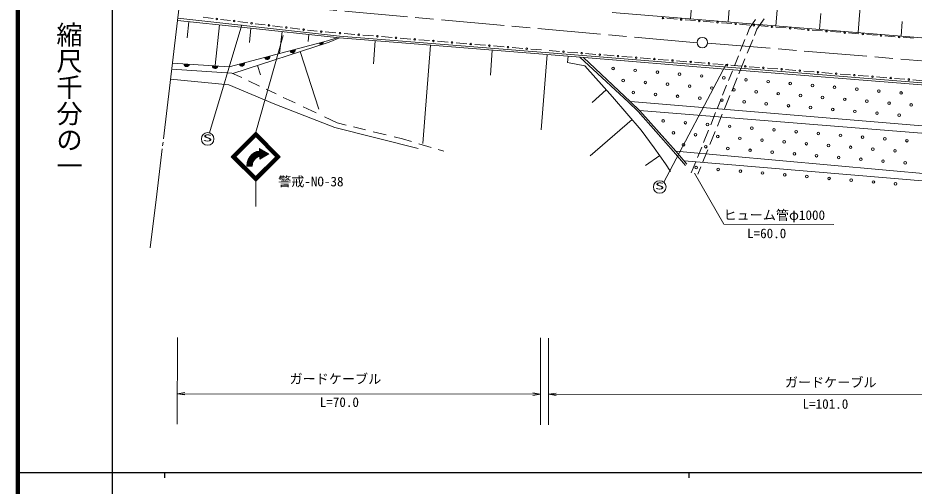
# Model space of a CAD drawing. Units: millimetres, scale not verified. Extents: x 39966 to 680000, y 20000 to 380000.
# Drawn here: x 40000 to 211009, y 202409 to 291711 of the extents above; entities that cross this region are included whole.
import ezdxf
from ezdxf.enums import TextEntityAlignment as Align

# ---------------------------------------------------------------- set-up
doc = ezdxf.new("R2010")
doc.units = ezdxf.units.MM
doc.header["$LTSCALE"] = 1000
doc.linetypes.add('CHAIN', pattern=[18.5, 12, -1.5, 3.5, -1.5])
for name, color, linetype, lineweight in [('M-BGD', 7, 'Continuous', 13), ('M-BMK', 2, 'CHAIN', 13), ('M-BMK-SRVR', 3, 'Continuous', 13), ('M-STR-STR3', 7, 'Continuous', 13), ('M-STR-STRC', 7, 'Continuous', 13), ('M-TTL', 2, 'Continuous', 140), ('M-TTL-BAND', 7, 'Continuous', 25)]:
    doc.layers.add(name, color=color, linetype=linetype, lineweight=lineweight)
doc.styles.add('@ＭＳ ゴシック', font='')
doc.styles.add('ＭＳ ゴシック', font='')
doc.styles.get('@ＭＳ ゴシック').set_extended_font_data('@MS Gothic')
doc.styles.get('ＭＳ ゴシック').set_extended_font_data('MS Gothic')

# ---------------------------------------------------------------- blocks, each defined once
blk = doc.blocks.new('open_arrow')
at = {"color": 0, "linetype": 'Continuous', "lineweight": -2}
blk.add_lwpolyline([(7.5, 1.25), (0, 0), (7.5, -1.25)], dxfattribs=at)

msp = doc.modelspace()

# ---------------------------------------------------------------- linework, layer by layer
at = {"layer": 'M-BGD'}
for p, q in [((185894, 305334), (184658, 290202)), ((201495, 303119), (200336, 288922)), ((168897, 298494), (168329, 291536)), ((175780, 294158), (175517, 290949)), ((153388, 292757), (219457, 287360)), ((193218, 292545), (192971, 289523)), ((70469, 291226), (82586, 289950)), ((70522, 291669), (101361, 288257)), ((72315, 287916), (72640, 290998)), ((77241, 291598), (75347, 291830)), ((80556, 291192), (78662, 291424)), ((83872, 290786), (81977, 291018)), ((163836, 291634), (165818, 291475)), ((167304, 291355), (169285, 291196)), ((170771, 291077), (172752, 290918)), ((174238, 290799), (176219, 290640)), ((180757, 291434), (179602, 289752)), ((182423, 291535), (181025, 289542)), ((208767, 291056), (208538, 288252)), ((82735, 290369), (76550, 269773)), ((77633, 282622), (78451, 290386)), ((82586, 289950), (101395, 287888)), ((84177, 287010), (84477, 289743)), ((87187, 290380), (85292, 290612)), ((90502, 289974), (88607, 290206)), ((89944, 284942), (90399, 289094)), ((93817, 289568), (91923, 289800)), ((97132, 289162), (95238, 289394)), ((100696, 288865), (98660, 289035)), ((177705, 290520), (179686, 290361)), ((179602, 289752), (179077, 288445)), ((181025, 289542), (180543, 288360)), ((181172, 290242), (183154, 290083)), ((184640, 289964), (186621, 289805)), ((188107, 289686), (190088, 289527)), ((191574, 289407), (193555, 289248)), ((195041, 289129), (197022, 288970)), ((80331, 282363), (99100, 287335)), ((95355, 287234), (95497, 288535)), ((99100, 287335), (100876, 287945)), ((99423, 287106), (101369, 287891)), ((101361, 288257), (147772, 284549)), ((101395, 287888), (147283, 284242)), ((104261, 288569), (102224, 288739)), ((107825, 288273), (105788, 288442)), ((107835, 282963), (108184, 287349)), ((111389, 287977), (109352, 288146)), ((114953, 287681), (112917, 287850)), ((118518, 287385), (116481, 287554)), ((178728, 287576), (177838, 285365)), ((180212, 287549), (179166, 284986)), ((198508, 288851), (200490, 288692)), ((201976, 288572), (203957, 288413)), ((205443, 288294), (207424, 288135)), ((208910, 288016), (210891, 287857)), ((81008, 281123), (99423, 287106)), ((117267, 267785), (118754, 286509)), ((122082, 287089), (120045, 287258)), ((125646, 286793), (123609, 286962)), ((129210, 286497), (127174, 286666)), ((132775, 286200), (130738, 286370)), ((136339, 285904), (134302, 286074)), ((139903, 285608), (137867, 285777)), ((97429, 274291), (93853, 285296)), ((130150, 280797), (130529, 285573)), ((139844, 270390), (140985, 284743)), ((141375, 285480), (143358, 285320)), ((144845, 285201), (146827, 285041)), ((145002, 284424), (144904, 283205)), ((147205, 284249), (156518, 275614)), ((147283, 284242), (174989, 281939)), ((147772, 284549), (242508, 276865)), ((147903, 284191), (156918, 275730)), ((148314, 284922), (150296, 284762)), ((151783, 284642), (153766, 284483)), ((155253, 284363), (157235, 284204)), ((158722, 284084), (160704, 283924)), ((177473, 284455), (176711, 282560)), ((178731, 283920), (177547, 281020)), ((69495, 283104), (80331, 282363)), ((86281, 280867), (85702, 282648)), ((144904, 283205), (148207, 282544)), ((148207, 282544), (153430, 276666)), ((162191, 283805), (164173, 283645)), ((165660, 283526), (167643, 283366)), ((169130, 283246), (171112, 283087)), ((172599, 282967), (174581, 282808)), ((176068, 282688), (178050, 282528)), ((179537, 282409), (181520, 282249)), ((69357, 281947), (80839, 281203)), ((80839, 281203), (82702, 280321)), ((174989, 281939), (242499, 276500)), ((176339, 281636), (175585, 279761)), ((183007, 282130), (184989, 281970)), ((186476, 281850), (188458, 281691)), ((189945, 281571), (191928, 281412)), ((193414, 281292), (195397, 281133)), ((196884, 281013), (198866, 280853)), ((200353, 280734), (202335, 280574)), ((69130, 280052), (80227, 278978)), ((80227, 278978), (89010, 275276)), ((84007, 279703), (86085, 278719)), ((175224, 278862), (174456, 276952)), ((177252, 280296), (176210, 277743)), ((203822, 280454), (205805, 280295)), ((207291, 280175), (209274, 280016)), ((210761, 279896), (212743, 279737)), ((87379, 278107), (89248, 277222)), ((149563, 275570), (152268, 277973)), ((90642, 276562), (92901, 275492)), ((153430, 276666), (158907, 270308)), ((156518, 275614), (158346, 273882)), ((156907, 275741), (241925, 268672)), ((156918, 275730), (158664, 274005)), ((174195, 276303), (173423, 274383)), ((175869, 276906), (174835, 274374)), ((89010, 275276), (100452, 270838)), ((94442, 274763), (96911, 273594)), ((158346, 273882), (165124, 266257)), ((158587, 274081), (241832, 267330)), ((158664, 274005), (165555, 266321)), ((173127, 273647), (172195, 271328)), ((98524, 272830), (100917, 271698)), ((149206, 265434), (157184, 272307)), ((174417, 273349), (173472, 271034)), ((100452, 270838), (116354, 266825)), ((100917, 271698), (102620, 271279)), ((104042, 270929), (106318, 270369)), ((158907, 270308), (161422, 266923)), ((171786, 270312), (170833, 267942)), ((107810, 270003), (110260, 269400)), ((111772, 269028), (113368, 268636)), ((113368, 268636), (115129, 268119)), ((173081, 270076), (172045, 267538)), ((116522, 267710), (118867, 267022)), ((161422, 266923), (163586, 263856)), ((170488, 267083), (169689, 265096)), ((120181, 266637), (121257, 266321)), ((159766, 263543), (162463, 265447)), ((165124, 266257), (167377, 263565)), ((165555, 266321), (167665, 263812)), ((165563, 266312), (241289, 259488)), ((171648, 266564), (170664, 264153)), ((163586, 263856), (164509, 262387)), ((167126, 264453), (241205, 258275)), ((169361, 264279), (168500, 262139)), ((170317, 263302), (169745, 261900))]:
    msp.add_line(p, q, dxfattribs=at)
for centre, radius in [((77952, 291511), 150), ((81267, 291105), 150), ((84582, 290699), 150), ((163093, 291693), 150), ((166561, 291415), 150), ((170028, 291137), 150), ((173495, 290858), 150), ((176962, 290580), 150), ((87897, 290293), 150), ((91212, 289887), 150), ((94527, 289481), 150), ((97896, 289098), 150), ((180429, 290302), 150), ((183897, 290024), 150), ((187364, 289745), 150), ((190831, 289467), 150), ((194298, 289189), 150), ((197765, 288910), 150), ((101460, 288802), 150), ((105024, 288506), 150), ((108589, 288210), 150), ((112153, 287914), 150), ((115717, 287618), 150), ((119281, 287321), 150), ((201233, 288632), 150), ((204700, 288354), 150), ((208167, 288076), 150), ((122846, 287025), 150), ((126410, 286729), 150), ((129974, 286433), 150), ((133538, 286137), 150), ((137103, 285841), 150), ((144101, 285261), 150), ((147571, 284981), 150), ((151040, 284702), 150), ((154509, 284423), 150), ((157978, 284144), 150), ((161448, 283865), 150), ((153567, 282071), 250), ((164917, 283585), 150), ((168386, 283306), 150), ((171855, 283027), 150), ((175325, 282748), 150), ((178794, 282469), 150), ((182263, 282189), 150), ((157795, 281711), 250), ((162022, 281352), 250), ((166249, 280993), 250), ((170477, 280634), 250), ((174704, 280275), 250), ((185732, 281910), 150), ((189202, 281631), 150), ((192671, 281352), 150), ((196140, 281073), 150), ((199609, 280793), 150), ((203079, 280514), 150), ((155501, 279777), 250), ((159729, 279418), 250), ((163956, 279059), 250), ((168184, 278700), 250), ((178932, 279915), 250), ((183159, 279556), 250), ((187386, 279197), 250), ((191614, 278838), 250), ((206548, 280235), 150), ((210017, 279956), 150), ((157435, 277484), 250), ((161663, 277125), 250), ((172411, 278341), 250), ((176638, 277981), 250), ((180866, 277622), 250), ((185093, 277263), 250), ((189321, 276904), 250), ((195841, 278479), 250), ((200069, 278120), 250), ((204296, 277760), 250), ((208523, 277401), 250), ((165890, 276766), 250), ((170118, 276406), 250), ((174345, 276047), 250), ((178572, 275688), 250), ((182800, 275329), 250), ((193548, 276545), 250), ((197775, 276185), 250), ((202003, 275826), 250), ((206230, 275467), 250), ((210458, 275108), 250), ((187027, 274970), 250), ((191255, 274611), 250), ((195482, 274251), 250), ((199709, 273892), 250), ((203937, 273533), 250), ((163135, 272062), 250), ((167363, 271719), 250), ((208164, 273174), 250), ((171592, 271376), 250), ((175821, 271033), 250), ((180050, 270690), 250), ((184278, 270347), 250), ((188507, 270004), 250), ((76205, 268624), 1200), ((165077, 269776), 250), ((169306, 269433), 250), ((173535, 269090), 250), ((177764, 268747), 250), ((181992, 268404), 250), ((192736, 269661), 250), ((196965, 269318), 250), ((201193, 268975), 250), ((205422, 268632), 250), ((209651, 268289), 250), ((167020, 267490), 250), ((171249, 267147), 250), ((175478, 266804), 250), ((186221, 268061), 250), ((190450, 267718), 250), ((194679, 267375), 250), ((198907, 267032), 250), ((203136, 266689), 250), ((179707, 266461), 250), ((183935, 266118), 250), ((188164, 265775), 250), ((192393, 265432), 250), ((196622, 265090), 250), ((207365, 266346), 250), ((169411, 263160), 250), ((200850, 264747), 250), ((205079, 264404), 250), ((209308, 264061), 250), ((173640, 262817), 250), ((177868, 262474), 250), ((182097, 262131), 250), ((186326, 261788), 250), ((190555, 261445), 250), ((194783, 261102), 250), ((199012, 260759), 250), ((203241, 260416), 250), ((207470, 260073), 250)]:
    msp.add_circle(centre, radius, dxfattribs=at)
for centre, radius, start, end in [((92424, 285566), 500, 194.83837, 14.83837), ((92424, 285566), 500, 194.83837, 14.83837), ((92424, 285566), 450, 194.83837, 14.83837), ((92424, 285566), 400, 194.83837, 14.83837), ((92424, 285566), 350, 194.83837, 14.83837), ((92424, 285566), 300, 194.83837, 14.83837), ((92424, 285566), 250, 194.83837, 14.83837), ((92424, 285566), 200, 194.83837, 14.83837), ((92424, 285566), 150, 194.83837, 14.83837), ((92424, 285566), 100, 194.83837, 14.83837), ((97900, 286947), 350, 196.07201, 16.07201), ((97900, 286947), 300, 196.07201, 16.07201), ((97900, 286947), 250, 196.07201, 16.07201), ((97900, 286947), 200, 196.07201, 16.07201), ((97900, 286947), 150, 196.07201, 16.07201), ((97900, 286947), 100, 196.07201, 16.07201), ((97900, 286947), 50, 196.07201, 16.07201), ((87586, 284285), 500, 194.83837, 14.83837), ((87586, 284285), 500, 194.83837, 14.83837), ((87586, 284285), 450, 194.83837, 14.83837), ((87586, 284285), 400, 194.83837, 14.83837), ((87586, 284285), 350, 194.83837, 14.83837), ((87586, 284285), 300, 194.83837, 14.83837), ((87586, 284285), 250, 194.83837, 14.83837), ((87586, 284285), 200, 194.83837, 14.83837), ((87586, 284285), 150, 194.83837, 14.83837), ((87586, 284285), 100, 194.83837, 14.83837), ((87586, 284285), 50, 194.83837, 14.83837), ((92424, 285566), 50, 194.83837, 14.83837), ((72204, 282919), 500, 176.08453, 356.08453), ((72204, 282919), 500, 176.08453, 356.08453), ((72204, 282919), 450, 176.08453, 356.08453), ((72204, 282919), 400, 176.08453, 356.08453), ((72204, 282919), 350, 176.08453, 356.08453), ((72204, 282919), 300, 176.08453, 356.08453), ((72204, 282919), 250, 176.08453, 356.08453), ((72204, 282919), 200, 176.08453, 356.08453), ((72204, 282919), 150, 176.08453, 356.08453), ((72204, 282919), 100, 176.08453, 356.08453), ((72204, 282919), 50, 176.08453, 356.08453), ((77622, 282548), 500, 176.08453, 356.08453), ((77622, 282548), 500, 176.08453, 356.08453), ((77622, 282548), 450, 176.08453, 356.08453), ((77622, 282548), 400, 176.08453, 356.08453), ((77622, 282548), 350, 176.08453, 356.08453), ((77622, 282548), 300, 176.08453, 356.08453), ((77622, 282548), 250, 176.08453, 356.08453), ((77622, 282548), 200, 176.08453, 356.08453), ((77622, 282548), 150, 176.08453, 356.08453), ((77622, 282548), 100, 176.08453, 356.08453), ((77622, 282548), 50, 176.08453, 356.08453), ((82749, 283003), 500, 194.83837, 14.83837), ((82749, 283003), 500, 194.83837, 14.83837), ((82749, 283003), 450, 194.83837, 14.83837), ((82749, 283003), 400, 194.83837, 14.83837), ((82749, 283003), 350, 194.83837, 14.83837), ((82749, 283003), 300, 194.83837, 14.83837), ((82749, 283003), 250, 194.83837, 14.83837), ((82749, 283003), 200, 194.83837, 14.83837), ((82749, 283003), 150, 194.83837, 14.83837), ((82749, 283003), 100, 194.83837, 14.83837), ((82749, 283003), 50, 194.83837, 14.83837)]:
    msp.add_arc(centre, radius, start, end, dxfattribs=at)
at = {"layer": 'M-BMK'}
for p, q in [((169609, 286953), (71989, 295738)), ((171604, 286915), (269277, 278830))]:
    msp.add_line(p, q, dxfattribs=at)
at = {"layer": 'M-BMK-SRVR'}
for p, q in [((70915, 294944), (67760, 268629)), ((67685, 267998), (67603, 267319)), ((67532, 266724), (66495, 258070)), ((66495, 258070), (65267, 247826))]:
    msp.add_line(p, q, dxfattribs=at)
msp.add_circle((170608, 287000), 1000, dxfattribs=at)
at = {"layer": 'M-STR-STR3'}
for p, q in [((169114, 262117), (174714, 252381)), ((174714, 252381), (195693, 252325)), ((70402, 214202), (70428, 230767)), ((139749, 230656), (139723, 214092)), ((141257, 230654), (141231, 214089)), ((70411, 220030), (139732, 219920)), ((141240, 219917), (241898, 219757))]:
    msp.add_line(p, q, dxfattribs=at)
at = {"layer": 'M-STR-STRC'}
for p, q in [((90589, 288388), (85395, 269894)), ((175179, 282906), (163265, 260371)), ((80721, 265234), (85395, 269894)), ((80862, 265234), (85395, 269753)), ((81004, 265234), (85395, 269611)), ((81145, 265234), (85395, 269470)), ((81216, 265163), (85465, 269399)), ((81286, 265092), (85536, 269328)), ((81357, 265021), (85606, 269257)), ((85182, 269258), (89418, 265008)), ((85253, 269328), (89489, 265079)), ((85324, 269399), (89560, 265150)), ((85395, 269894), (90055, 265220)), ((85395, 269753), (89913, 265220)), ((85395, 269611), (89772, 265220)), ((85395, 269470), (89631, 265220)), ((86109, 266291), (86110, 266791)), ((86110, 266791), (87138, 265759)), ((86110, 266791), (87870, 265771)), ((80721, 265234), (85380, 260560)), ((80862, 265234), (85381, 260702)), ((81004, 265234), (85381, 260843)), ((81145, 265234), (85381, 260984)), ((81216, 265304), (85452, 261055)), ((81287, 265375), (85523, 261126)), ((81358, 265446), (85594, 261196)), ((84620, 265665), (83909, 264690)), ((84232, 265225), (83909, 264690)), ((84690, 265590), (84003, 264649)), ((84759, 265516), (84098, 264608)), ((84828, 265441), (84192, 264568)), ((84620, 265665), (84232, 265225)), ((84897, 265366), (84286, 264527)), ((84967, 265292), (84380, 264487)), ((85036, 265217), (84474, 264446)), ((85105, 265142), (84569, 264406)), ((85576, 266258), (84620, 265665)), ((85115, 266056), (84620, 265665)), ((85175, 265067), (84663, 264365)), ((85608, 266160), (84690, 265590)), ((85639, 266062), (84759, 265516)), ((85670, 265963), (84828, 265441)), ((85702, 265865), (84897, 265366)), ((85733, 265767), (84967, 265292)), ((85764, 265668), (85036, 265217)), ((85795, 265570), (85105, 265142)), ((85576, 266258), (85115, 266056)), ((85169, 261197), (89419, 265433)), ((85827, 265472), (85175, 265067)), ((85240, 261126), (89489, 265362)), ((85858, 265374), (85244, 264993)), ((85311, 261055), (89560, 265291)), ((85313, 264918), (85889, 265275)), ((85380, 260560), (90055, 265220)), ((85381, 260984), (89631, 265220)), ((85381, 260843), (89772, 265220)), ((85381, 260702), (89913, 265220)), ((86109, 266291), (85576, 266258)), ((86209, 266196), (85608, 266160)), ((86208, 266096), (85639, 266062)), ((86208, 265996), (85670, 265963)), ((86208, 265896), (85702, 265865)), ((86208, 265796), (85733, 265767)), ((86208, 265696), (85764, 265668)), ((86208, 265595), (85795, 265570)), ((86208, 265495), (85827, 265472)), ((86207, 265395), (85858, 265374)), ((85889, 265275), (86170, 265292)), ((86109, 266291), (86106, 266291)), ((86169, 264792), (87870, 265771)), ((86169, 264792), (87138, 265759)), ((86170, 265292), (86169, 264792)), ((86206, 264830), (86210, 266733)), ((86307, 264930), (86309, 266675)), ((86407, 265030), (86409, 266617)), ((86507, 264987), (86509, 266559)), ((86607, 265044), (86609, 266501)), ((86707, 265102), (86709, 266443)), ((86807, 265160), (86809, 266385)), ((86907, 265217), (86909, 266327)), ((87007, 265275), (87009, 266270)), ((87107, 265332), (87109, 266212)), ((87207, 265390), (87209, 266154)), ((87307, 265447), (87308, 266096)), ((87408, 265505), (87408, 266038)), ((87508, 265563), (87508, 265980)), ((87608, 265620), (87608, 265922)), ((87708, 265678), (87708, 265864)), ((87808, 265735), (87808, 265806)), ((83909, 264690), (83681, 263461)), ((83760, 264113), (83681, 263461)), ((84698, 263459), (83681, 263461)), ((83909, 264690), (83760, 264113)), ((84003, 264649), (83783, 263461)), ((84098, 264608), (83884, 263461)), ((84192, 264568), (83986, 263460)), ((84286, 264527), (84088, 263460)), ((84380, 264487), (84189, 263460)), ((84474, 264446), (84291, 263460)), ((84569, 264406), (84393, 263460)), ((84663, 264365), (84494, 263460)), ((84757, 264324), (84596, 263459)), ((84698, 263459), (84851, 264284)), ((85244, 264993), (84757, 264324)), ((84851, 264284), (85313, 264918)), ((85380, 260560), (85373, 255764))]:
    msp.add_line(p, q, dxfattribs=at)
msp.add_circle((162480, 259464), 1200, dxfattribs=at)
at = {"layer": 'M-TTL'}
msp.add_line((40000, 380000), (40000, 20000), dxfattribs=at)
at = {"layer": 'M-TTL-BAND'}
for p, q in [((58000, 370000), (58000, 20000)), ((40000, 205000), (579000, 205000)), ((68000, 205000), (68000, 204000)), ((168000, 205000), (168000, 204000))]:
    msp.add_line(p, q, dxfattribs=at)

# ---------------------------------------------------------------- block references
at = {"layer": 'M-STR-STR3', "xscale": 193, "yscale": 193}
for p, rotation in [((70411, 220030), 359.9), ((139732, 219920), 179.9), ((141240, 219917), 359.9)]:
    msp.add_blockref('open_arrow', p, dxfattribs=dict(at, rotation=rotation))

# ---------------------------------------------------------------- texts
at = {"layer": 'M-BGD', "style": 'ＭＳ ゴシック', "width": 2}
msp.add_text('S', height=1320, rotation=359.909, dxfattribs=at).set_placement((75285, 267763), align=Align.BOTTOM_LEFT)
at = {"layer": 'M-STR-STR3', "style": 'ＭＳ ゴシック'}
for s, p in [('ヒューム管φ1000', (174640, 252663)), ('L=60.0', (179134, 249156)), ('ガードケーブル', (91825, 221408)), ('ガードケーブル', (186345, 220741)), ('L=70.0', (97593, 216967)), ('L=101.0', (189725, 216614))]:
    msp.add_text(s, height=1833, rotation=359.909, dxfattribs=at).set_placement(p, align=Align.BOTTOM_LEFT)
at = {"layer": 'M-STR-STRC', "style": 'ＭＳ ゴシック'}
msp.add_text('警戒-NO-38', height=1833, rotation=359.909, dxfattribs=at).set_placement((89650, 259048), align=Align.BOTTOM_LEFT)
at = {"layer": 'M-STR-STRC', "style": 'ＭＳ ゴシック', "width": 2}
msp.add_text('S', height=1320, rotation=359.909, dxfattribs=at).set_placement((161560, 258603), align=Align.BOTTOM_LEFT)
at = {"layer": 'M-TTL-BAND', "style": '@ＭＳ ゴシック'}
msp.add_text('縮尺千分の一', height=3666, rotation=270, dxfattribs=at).set_placement((49777, 261030), align=Align.MIDDLE_RIGHT)

doc.saveas('drawing.dxf')
